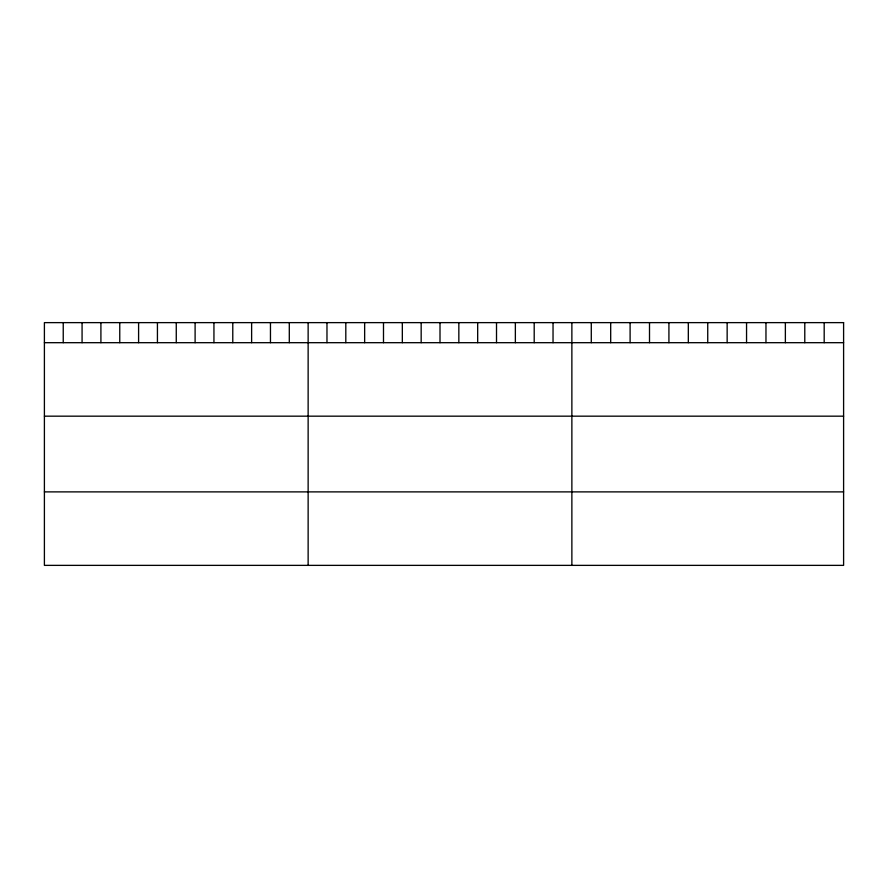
<?xml version="1.0" encoding="UTF-8"?>
<svg xmlns="http://www.w3.org/2000/svg" width="888" height="888" viewBox="0 0 888 888"><rect width="100%" height="100%" fill="white"/><g stroke="black" fill="none" stroke-linecap="round" stroke-linejoin="round"><path stroke-width="1.33" d="M44.4 342.69L843.6 342.69M44.4 416.172L843.6 416.172M44.4 491.885L843.6 491.885M824.186 322.633L824.186 342.69M804.783 322.633L804.783 342.69M785.369 322.633L785.369 342.69M765.967 322.633L765.967 342.69M746.553 322.633L746.553 342.69M727.15 322.633L727.15 342.69M707.736 322.633L707.736 342.69M688.322 322.633L688.322 342.69M668.919 322.633L668.919 342.69M649.505 322.633L649.505 342.69M630.103 322.633L630.103 342.69M610.689 322.633L610.689 342.69M591.286 322.633L591.286 342.69M571.872 322.633L571.872 565.367M553.035 322.633L553.035 342.69M534.199 322.633L534.199 342.69M515.362 322.633L515.362 342.69M496.514 322.633L496.514 342.69M477.677 322.633L477.677 342.69M458.841 322.633L458.841 342.69M440.004 322.633L440.004 342.69M421.167 322.633L421.167 342.69M402.331 322.633L402.331 342.69M383.494 322.633L383.494 342.69M364.646 322.633L364.646 342.69M345.809 322.633L345.809 342.69M326.973 322.633L326.973 342.69M308.136 322.633L308.136 565.367M289.299 322.633L289.299 342.69M270.463 322.633L270.463 342.69M251.626 322.633L251.626 342.69M232.778 322.633L232.778 342.69M213.941 322.633L213.941 342.69M195.105 322.633L195.105 342.69M176.268 322.633L176.268 342.69M157.431 322.633L157.431 342.69M138.595 322.633L138.595 342.69M119.758 322.633L119.758 342.69M100.91 322.633L100.91 342.69M82.073 322.633L82.073 342.69M63.237 322.633L63.237 342.69M843.6 322.633L44.4 322.633L44.4 565.367L843.6 565.367L843.6 322.633"/></g></svg>
